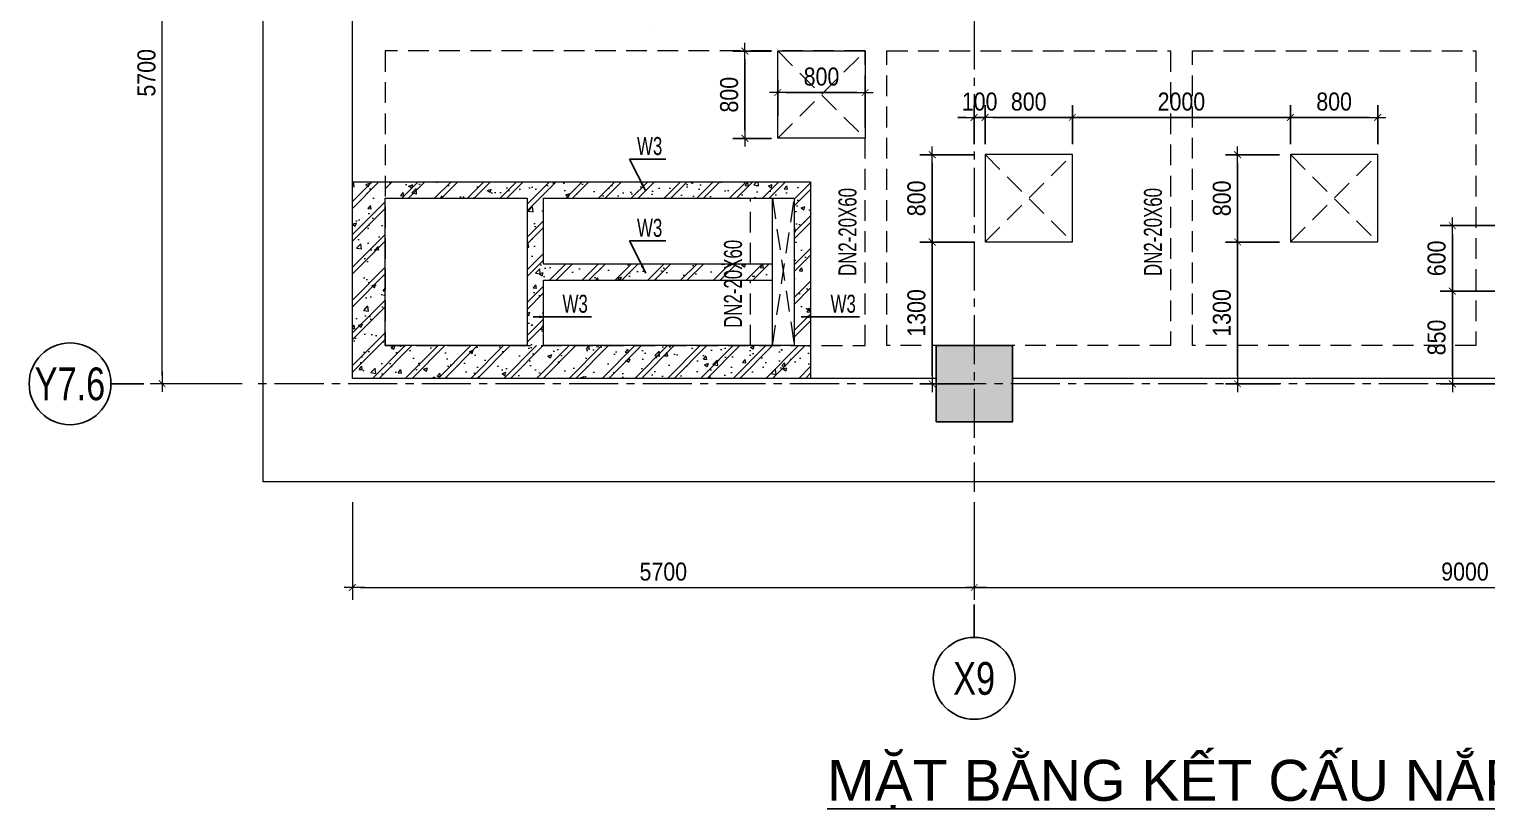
# Model space of a CAD drawing. Extents: x 512210 to 544733856, y -92216 to 2317910607.
# Drawn here: x 539499 to 552863, y -73381 to -66227 of the extents above; entities that cross this region are included whole.
import ezdxf
from ezdxf.enums import TextEntityAlignment as Align

# ---------------------------------------------------------------- set-up
doc = ezdxf.new("R2010")
doc.units = 0
doc.header["$LTSCALE"] = 300
doc.header["$MEASUREMENT"] = 0
for name, pattern in [('CENTER2', [1.125, 0.75, -0.125, 0.125, -0.125]), ('DASHED', [19.05, 12.7, -6.35]), ('HIDDEN', [0.375, 0.25, -0.125]), ('HIDDEN2', [4.7625, 3.175, -1.5875])]:
    doc.linetypes.add(name, pattern=pattern)
doc.layers.get('0').update_dxf_attribs({"linetype": 'CONTINUOUS'})
doc.layers.get('DEFPOINTS').update_dxf_attribs({"linetype": 'CONTINUOUS'})
for name, color, linetype, lineweight in [('00-TT.Dim', 8, 'CONTINUOUS', 13), ('NDC_S_AXIS', 5, 'CENTER2', 15), ('NDC_S_BEAM', 3, 'HIDDEN2', 20), ('NDC_S_DIM', 1, 'CONTINUOUS', 15), ('NDC_S_HATCH COLUMN AND WALL', 251, 'CONTINUOUS', 13), ('NDC_S_HATCH MATERIAL', 8, 'CONTINUOUS', 13), ('NDC_S_OPENING2', 9, 'DASHED', 13), ('NDC_S_SLAB', 2, 'CONTINUOUS', 18)]:
    doc.layers.add(name, color=color, linetype=linetype, lineweight=lineweight)
doc.layers.add('A-SYM', color=7, linetype='CONTINUOUS')
doc.layers.add('X-COL-B3$0$A-COL', color=2, linetype='CONTINUOUS')
doc.styles.add('02. TT-ArialS', font='3t-unicode.shx', dxfattribs={"width": 0.7})
doc.styles.add('Heerim', font='', dxfattribs={"width": 0.8})
doc.styles.add('NDC_ARIAL', font='arial.ttf', dxfattribs={"width": 0.85})
doc.styles.get("Standard").update_dxf_attribs({"font": 'arial.ttf'})
doc.styles.get('Heerim').set_extended_font_data('Dotum')
doc.dimstyles.new('NDC_1-75', dxfattribs={"dimscale": 75, "dimtxt": 2.2, "dimasz": 1, "dimexe": 1.5, "dimexo": 0, "dimgap": 0.8, "dimtad": 1, "dimdec": 0, "dimdsep": 46, "dimtxsty": 'NDC_ARIAL', "dimblk": 'DIMMARK', "dimcen": 49999.938995, "dimdle": 1.5, "dimclrd": 1, "dimclre": 1, "dimclrt": 3, "dimadec": 0, "dimazin": 0, "dimtfac": 1, "dimtdec": 0, "dimtix": 1, "dimtmove": 1, "dimatfit": 3, "dimfxl": 1, "dimarcsym": 0})

# ---------------------------------------------------------------- blocks, each defined once
blk = doc.blocks.new('*U1')
for q in [(0, 0), (0, 2)]:
    blk.add_line((0, 4), q)
blk.add_circle((0, 9), 5)
at = {"style": 'Heerim', "width": 0.8}
blk.add_attdef('NO', text='', height=4, dxfattribs=at).set_placement((-0.01, 9.02), align=Align.MIDDLE_CENTER)
blk = doc.blocks.new('DIMMARK')
at = {"layer": 'NDC_S_DIM', "color": 1}
blk.add_line((-1.5, 0), (1, 0), dxfattribs=at)
at = {"layer": 'NDC_S_DIM', "color": 2, "const_width": 0.1}
blk.add_lwpolyline([(-0.42, -0.42), (0.42, 0.42)], dxfattribs=at)
blk = doc.blocks.new('*D274')
at = {"layer": 'DEFPOINTS', "color": 0, "transparency": 16777216}
for p in [(845, 5700), (1578, 5700), (1578, 0)]:
    blk.add_point(p, dxfattribs=at)
at = {"layer": 'NDC_S_DIM', "color": 1, "lineweight": -2, "transparency": 16777216}
for p, q in [((1578, 5700), (733, 5700)), ((845, 75), (845, 5625)), ((1578, 0), (733, 0))]:
    blk.add_line(p, q, dxfattribs=at)
at = {"layer": 'NDC_S_DIM', "color": 1, "lineweight": -2, "transparency": 16777216, "xscale": 75, "yscale": 75, "zscale": 75}
for p, rotation in [((845, 5700), 90), ((845, 0), 270)]:
    blk.add_blockref('DIMMARK', p, dxfattribs=dict(at, rotation=rotation))
at = {"layer": 'NDC_S_DIM', "color": 3, "transparency": 16777216, "insert": (701, 2850), "char_height": 165, "attachment_point": 5, "rotation": 90, "style": 'NDC_ARIAL'}
blk.add_mtext('5700', dxfattribs=at)
blk = doc.blocks.new('*D395')
at = {"layer": 'DEFPOINTS', "color": 0, "transparency": 16777216}
for p in [(8289, -1085), (17289, -1085), (17289, -1866)]:
    blk.add_point(p, dxfattribs=at)
at = {"layer": 'NDC_S_DIM', "color": 1, "lineweight": -2, "transparency": 16777216}
for p, q in [((8289, -1085), (8289, -1979)), ((17289, -1085), (17289, -1979)), ((8364, -1866), (17214, -1866))]:
    blk.add_line(p, q, dxfattribs=at)
at = {"layer": 'NDC_S_DIM', "color": 1, "lineweight": -2, "transparency": 16777216, "xscale": 75, "yscale": 75, "zscale": 75, "rotation": 180}
blk.add_blockref('DIMMARK', (8289, -1866), dxfattribs=at)
at = {"layer": 'NDC_S_DIM', "color": 1, "lineweight": -2, "transparency": 16777216, "xscale": 75, "yscale": 75, "zscale": 75}
blk.add_blockref('DIMMARK', (17289, -1866), dxfattribs=at)
at = {"layer": 'NDC_S_DIM', "color": 3, "transparency": 16777216, "insert": (12789, -1722), "char_height": 165, "attachment_point": 5, "style": 'NDC_ARIAL'}
blk.add_mtext('9000', dxfattribs=at)
blk = doc.blocks.new('*D392')
at = {"layer": 'DEFPOINTS', "color": 0, "transparency": 16777216}
for p in [(2589, -1085), (8289, -1085), (8289, -1866)]:
    blk.add_point(p, dxfattribs=at)
at = {"layer": 'NDC_S_DIM', "color": 1, "lineweight": -2, "transparency": 16777216}
for p, q in [((2589, -1085), (2589, -1979)), ((8289, -1085), (8289, -1979)), ((2664, -1866), (8214, -1866))]:
    blk.add_line(p, q, dxfattribs=at)
at = {"layer": 'NDC_S_DIM', "color": 1, "lineweight": -2, "transparency": 16777216, "xscale": 75, "yscale": 75, "zscale": 75, "rotation": 180}
blk.add_blockref('DIMMARK', (2589, -1866), dxfattribs=at)
at = {"layer": 'NDC_S_DIM', "color": 1, "lineweight": -2, "transparency": 16777216, "xscale": 75, "yscale": 75, "zscale": 75}
blk.add_blockref('DIMMARK', (8289, -1866), dxfattribs=at)
at = {"layer": 'NDC_S_DIM', "color": 3, "transparency": 16777216, "insert": (5439, -1722), "char_height": 165, "attachment_point": 5, "style": 'NDC_ARIAL'}
blk.add_mtext('5700', dxfattribs=at)
blk = doc.blocks.new('*D310')
at = {"layer": 'DEFPOINTS', "color": 0, "transparency": 16777216}
for p in [(546305, -66427), (546061, -67227), (546305, -67227)]:
    blk.add_point(p, dxfattribs=at)
at = {"layer": 'NDC_S_DIM', "color": 1, "lineweight": -2, "transparency": 16777216}
for p, q in [((546305, -66427), (545949, -66427)), ((546061, -66502), (546061, -67152)), ((546305, -67227), (545949, -67227))]:
    blk.add_line(p, q, dxfattribs=at)
at = {"layer": 'NDC_S_DIM', "color": 1, "lineweight": -2, "transparency": 16777216, "xscale": 75, "yscale": 75, "zscale": 75}
for p, rotation in [((546061, -66427), 90), ((546061, -67227), 270)]:
    blk.add_blockref('DIMMARK', p, dxfattribs=dict(at, rotation=rotation))
at = {"layer": 'NDC_S_DIM', "color": 3, "transparency": 16777216, "insert": (545917, -66827), "char_height": 165, "attachment_point": 5, "rotation": 90, "style": 'NDC_ARIAL'}
blk.add_mtext('800', dxfattribs=at)
blk = doc.blocks.new('*D311')
at = {"layer": 'DEFPOINTS', "color": 0, "transparency": 16777216}
for p in [(547163, -66807), (546363, -67025), (547163, -67025)]:
    blk.add_point(p, dxfattribs=at)
at = {"layer": 'NDC_S_DIM', "color": 1, "lineweight": -2, "transparency": 16777216}
for p, q in [((546363, -67025), (546363, -66694)), ((546438, -66807), (547088, -66807)), ((547163, -67025), (547163, -66694))]:
    blk.add_line(p, q, dxfattribs=at)
at = {"layer": 'NDC_S_DIM', "color": 1, "lineweight": -2, "transparency": 16777216, "xscale": 75, "yscale": 75, "zscale": 75, "rotation": 180}
blk.add_blockref('DIMMARK', (546363, -66807), dxfattribs=at)
at = {"layer": 'NDC_S_DIM', "color": 1, "lineweight": -2, "transparency": 16777216, "xscale": 75, "yscale": 75, "zscale": 75}
blk.add_blockref('DIMMARK', (547163, -66807), dxfattribs=at)
at = {"layer": 'NDC_S_DIM', "color": 3, "transparency": 16777216, "insert": (546763, -66662), "char_height": 165, "attachment_point": 5, "style": 'NDC_ARIAL'}
blk.add_mtext('800', dxfattribs=at)
blk = doc.blocks.new('*D312')
at = {"layer": 'DEFPOINTS', "color": 0, "transparency": 16777216}
for p in [(549063, -67035), (548263, -67280), (549063, -67280)]:
    blk.add_point(p, dxfattribs=at)
at = {"layer": 'NDC_S_DIM', "color": 1, "lineweight": -2, "transparency": 16777216}
for p, q in [((548263, -67280), (548263, -66923)), ((549063, -67280), (549063, -66923)), ((548338, -67035), (548988, -67035))]:
    blk.add_line(p, q, dxfattribs=at)
at = {"layer": 'NDC_S_DIM', "color": 1, "lineweight": -2, "transparency": 16777216, "xscale": 75, "yscale": 75, "zscale": 75, "rotation": 180}
blk.add_blockref('DIMMARK', (548263, -67035), dxfattribs=at)
at = {"layer": 'NDC_S_DIM', "color": 1, "lineweight": -2, "transparency": 16777216, "xscale": 75, "yscale": 75, "zscale": 75}
blk.add_blockref('DIMMARK', (549063, -67035), dxfattribs=at)
at = {"layer": 'NDC_S_DIM', "color": 3, "transparency": 16777216, "insert": (548663, -66891), "char_height": 165, "attachment_point": 5, "style": 'NDC_ARIAL'}
blk.add_mtext('800', dxfattribs=at)
blk = doc.blocks.new('*D313')
at = {"layer": 'DEFPOINTS', "color": 0, "transparency": 16777216}
for p in [(548163, -67035), (548163, -67280), (548263, -67280)]:
    blk.add_point(p, dxfattribs=at)
at = {"layer": 'NDC_S_DIM', "color": 1, "lineweight": -2, "transparency": 16777216}
for p, q in [((548163, -67280), (548163, -66923)), ((548263, -67280), (548263, -66923)), ((548088, -67035), (548013, -67035)), ((548263, -67035), (548163, -67035)), ((548338, -67035), (548413, -67035))]:
    blk.add_line(p, q, dxfattribs=at)
at = {"layer": 'NDC_S_DIM', "color": 1, "lineweight": -2, "transparency": 16777216, "xscale": 75, "yscale": 75, "zscale": 75}
blk.add_blockref('DIMMARK', (548163, -67035), dxfattribs=at)
at = {"layer": 'NDC_S_DIM', "color": 1, "lineweight": -2, "transparency": 16777216, "xscale": 75, "yscale": 75, "zscale": 75, "rotation": 180}
blk.add_blockref('DIMMARK', (548263, -67035), dxfattribs=at)
at = {"layer": 'NDC_S_DIM', "color": 3, "transparency": 16777216, "insert": (548213, -66891), "char_height": 165, "attachment_point": 5, "style": 'NDC_ARIAL'}
blk.add_mtext('100', dxfattribs=at)
blk = doc.blocks.new('*D314')
at = {"layer": 'DEFPOINTS', "color": 0, "transparency": 16777216}
for p in [(547778, -68177), (548163, -68177), (548163, -69477)]:
    blk.add_point(p, dxfattribs=at)
at = {"layer": 'NDC_S_DIM', "color": 1, "lineweight": -2, "transparency": 16777216}
for p, q in [((548163, -68177), (547666, -68177)), ((547778, -69402), (547778, -68252)), ((548163, -69477), (547666, -69477))]:
    blk.add_line(p, q, dxfattribs=at)
at = {"layer": 'NDC_S_DIM', "color": 1, "lineweight": -2, "transparency": 16777216, "xscale": 75, "yscale": 75, "zscale": 75}
for p, rotation in [((547778, -68177), 90), ((547778, -69477), 270)]:
    blk.add_blockref('DIMMARK', p, dxfattribs=dict(at, rotation=rotation))
at = {"layer": 'NDC_S_DIM', "color": 3, "transparency": 16777216, "insert": (547634, -68827), "char_height": 165, "attachment_point": 5, "rotation": 90, "style": 'NDC_ARIAL'}
blk.add_mtext('1300', dxfattribs=at)
blk = doc.blocks.new('*D315')
at = {"layer": 'DEFPOINTS', "color": 0, "transparency": 16777216}
for p in [(547778, -67377), (548163, -67377), (548163, -68177)]:
    blk.add_point(p, dxfattribs=at)
at = {"layer": 'NDC_S_DIM', "color": 1, "lineweight": -2, "transparency": 16777216}
for p, q in [((548163, -67377), (547666, -67377)), ((547778, -68102), (547778, -67452)), ((548163, -68177), (547666, -68177))]:
    blk.add_line(p, q, dxfattribs=at)
at = {"layer": 'NDC_S_DIM', "color": 1, "lineweight": -2, "transparency": 16777216, "xscale": 75, "yscale": 75, "zscale": 75}
for p, rotation in [((547778, -67377), 90), ((547778, -68177), 270)]:
    blk.add_blockref('DIMMARK', p, dxfattribs=dict(at, rotation=rotation))
at = {"layer": 'NDC_S_DIM', "color": 3, "transparency": 16777216, "insert": (547634, -67777), "char_height": 165, "attachment_point": 5, "rotation": 90, "style": 'NDC_ARIAL'}
blk.add_mtext('800', dxfattribs=at)
blk = doc.blocks.new('*D316')
at = {"layer": 'DEFPOINTS', "color": 0, "transparency": 16777216}
for p in [(551063, -67035), (549063, -67280), (551063, -67280)]:
    blk.add_point(p, dxfattribs=at)
at = {"layer": 'NDC_S_DIM', "color": 1, "lineweight": -2, "transparency": 16777216}
for p, q in [((549063, -67280), (549063, -66923)), ((551063, -67280), (551063, -66923)), ((549138, -67035), (550988, -67035))]:
    blk.add_line(p, q, dxfattribs=at)
at = {"layer": 'NDC_S_DIM', "color": 1, "lineweight": -2, "transparency": 16777216, "xscale": 75, "yscale": 75, "zscale": 75, "rotation": 180}
blk.add_blockref('DIMMARK', (549063, -67035), dxfattribs=at)
at = {"layer": 'NDC_S_DIM', "color": 1, "lineweight": -2, "transparency": 16777216, "xscale": 75, "yscale": 75, "zscale": 75}
blk.add_blockref('DIMMARK', (551063, -67035), dxfattribs=at)
at = {"layer": 'NDC_S_DIM', "color": 3, "transparency": 16777216, "insert": (550063, -66891), "char_height": 165, "attachment_point": 5, "style": 'NDC_ARIAL'}
blk.add_mtext('2000', dxfattribs=at)
blk = doc.blocks.new('*D317')
at = {"layer": 'DEFPOINTS', "color": 0, "transparency": 16777216}
for p in [(551863, -67035), (551063, -67280), (551863, -67280)]:
    blk.add_point(p, dxfattribs=at)
at = {"layer": 'NDC_S_DIM', "color": 1, "lineweight": -2, "transparency": 16777216}
for p, q in [((551063, -67280), (551063, -66923)), ((551863, -67280), (551863, -66923)), ((551138, -67035), (551788, -67035))]:
    blk.add_line(p, q, dxfattribs=at)
at = {"layer": 'NDC_S_DIM', "color": 1, "lineweight": -2, "transparency": 16777216, "xscale": 75, "yscale": 75, "zscale": 75, "rotation": 180}
blk.add_blockref('DIMMARK', (551063, -67035), dxfattribs=at)
at = {"layer": 'NDC_S_DIM', "color": 1, "lineweight": -2, "transparency": 16777216, "xscale": 75, "yscale": 75, "zscale": 75}
blk.add_blockref('DIMMARK', (551863, -67035), dxfattribs=at)
at = {"layer": 'NDC_S_DIM', "color": 3, "transparency": 16777216, "insert": (551463, -66891), "char_height": 165, "attachment_point": 5, "style": 'NDC_ARIAL'}
blk.add_mtext('800', dxfattribs=at)
blk = doc.blocks.new('*D318')
at = {"layer": 'DEFPOINTS', "color": 0, "transparency": 16777216}
for p in [(550578, -68177), (550963, -68177), (550963, -69477)]:
    blk.add_point(p, dxfattribs=at)
at = {"layer": 'NDC_S_DIM', "color": 1, "lineweight": -2, "transparency": 16777216}
for p, q in [((550963, -68177), (550466, -68177)), ((550578, -69402), (550578, -68252)), ((550963, -69477), (550466, -69477))]:
    blk.add_line(p, q, dxfattribs=at)
at = {"layer": 'NDC_S_DIM', "color": 1, "lineweight": -2, "transparency": 16777216, "xscale": 75, "yscale": 75, "zscale": 75}
for p, rotation in [((550578, -68177), 90), ((550578, -69477), 270)]:
    blk.add_blockref('DIMMARK', p, dxfattribs=dict(at, rotation=rotation))
at = {"layer": 'NDC_S_DIM', "color": 3, "transparency": 16777216, "insert": (550434, -68827), "char_height": 165, "attachment_point": 5, "rotation": 90, "style": 'NDC_ARIAL'}
blk.add_mtext('1300', dxfattribs=at)
blk = doc.blocks.new('*D319')
at = {"layer": 'DEFPOINTS', "color": 0, "transparency": 16777216}
for p in [(550578, -67377), (550963, -67377), (550963, -68177)]:
    blk.add_point(p, dxfattribs=at)
at = {"layer": 'NDC_S_DIM', "color": 1, "lineweight": -2, "transparency": 16777216}
for p, q in [((550963, -67377), (550466, -67377)), ((550578, -68102), (550578, -67452)), ((550963, -68177), (550466, -68177))]:
    blk.add_line(p, q, dxfattribs=at)
at = {"layer": 'NDC_S_DIM', "color": 1, "lineweight": -2, "transparency": 16777216, "xscale": 75, "yscale": 75, "zscale": 75}
for p, rotation in [((550578, -67377), 90), ((550578, -68177), 270)]:
    blk.add_blockref('DIMMARK', p, dxfattribs=dict(at, rotation=rotation))
at = {"layer": 'NDC_S_DIM', "color": 3, "transparency": 16777216, "insert": (550434, -67777), "char_height": 165, "attachment_point": 5, "rotation": 90, "style": 'NDC_ARIAL'}
blk.add_mtext('800', dxfattribs=at)
blk = doc.blocks.new('*D326')
at = {"layer": 'DEFPOINTS', "color": 0, "transparency": 16777216}
for p in [(552547, -68627), (553168, -68627), (553168, -69477)]:
    blk.add_point(p, dxfattribs=at)
at = {"layer": 'NDC_S_DIM', "color": 1, "lineweight": -2, "transparency": 16777216}
for p, q in [((553168, -68627), (552434, -68627)), ((552547, -69402), (552547, -68702)), ((553168, -69477), (552434, -69477))]:
    blk.add_line(p, q, dxfattribs=at)
at = {"layer": 'NDC_S_DIM', "color": 1, "lineweight": -2, "transparency": 16777216, "xscale": 75, "yscale": 75, "zscale": 75}
for p, rotation in [((552547, -68627), 90), ((552547, -69477), 270)]:
    blk.add_blockref('DIMMARK', p, dxfattribs=dict(at, rotation=rotation))
at = {"layer": 'NDC_S_DIM', "color": 3, "transparency": 16777216, "insert": (552403, -69052), "char_height": 165, "attachment_point": 5, "rotation": 90, "style": 'NDC_ARIAL'}
blk.add_mtext('850', dxfattribs=at)
blk = doc.blocks.new('*D327')
at = {"layer": 'DEFPOINTS', "color": 0, "transparency": 16777216}
for p in [(552547, -68027), (553168, -68027), (553168, -68627)]:
    blk.add_point(p, dxfattribs=at)
at = {"layer": 'NDC_S_DIM', "color": 1, "lineweight": -2, "transparency": 16777216}
for p, q in [((553168, -68027), (552434, -68027)), ((552547, -68552), (552547, -68102)), ((553168, -68627), (552434, -68627))]:
    blk.add_line(p, q, dxfattribs=at)
at = {"layer": 'NDC_S_DIM', "color": 1, "lineweight": -2, "transparency": 16777216, "xscale": 75, "yscale": 75, "zscale": 75}
for p, rotation in [((552547, -68027), 90), ((552547, -68627), 270)]:
    blk.add_blockref('DIMMARK', p, dxfattribs=dict(at, rotation=rotation))
at = {"layer": 'NDC_S_DIM', "color": 3, "transparency": 16777216, "insert": (552403, -68327), "char_height": 165, "attachment_point": 5, "rotation": 90, "style": 'NDC_ARIAL'}
blk.add_mtext('600', dxfattribs=at)
blk = doc.blocks.new('nap be khoi van phong')
at = {"layer": 'NDC_S_HATCH COLUMN AND WALL'}
blk.add_hatch(color=256, dxfattribs=at).paths.add_polyline_path([(8639.4, 350), (7939.4, 350), (7939.4, -350), (8639.4, -350)])
at = {"layer": 'NDC_S_HATCH MATERIAL'}
h = blk.add_hatch(dxfattribs=at)
h.set_pattern_fill('BT-01', color=256, scale=50, style=0, pattern_type=2)
h.set_pattern_definition([(50, (-540905.4, 69476.55), (358.63009, -31.37607), [37.5, -412.5]), (355, (-540905.4, 69476.55), (-69.37567, 376.09607), [30, -330]), (100.4514, (-540875.5, 69473.93), (289.2547, 344.71977), [31.8701, -350.57106]), (46.1842, (-540905.4, 69576.55), (533.62052, -82.7595), [56.25, -618.75]), (96.6356, (-540860.9, 69569.65), (467.33135, 487.05894), [47.80514, -525.8565]), (351.1842, (-540905.4, 69576.55), (467.331, 487.0593), [45, -495]), (21, (-540855.4, 69551.55), (298.45353, -201.30945), [37.5, -412.5]), (326, (-540855.4, 69551.55), (121.65767, 362.57502), [30, -330]), (71.4514, (-540830.5, 69534.77), (420.11131, 161.26525), [31.8701, -350.57106]), (37.5, (-540905.39, 69476.55), (6.079928, 166.446927), [0, -326, 0, -335, 0, -331.25]), (7.5, (-540905.39, 69476.55), (131.53477, 197.205856), [0, -191, 0, -318.5, 0, -126.25]), (327.5, (-541016.89, 69476.55), (266.911218, -11.277436), [0, -125, 0, -390, 0, -517.5]), (317.5, (-541066.89, 69476.55), (291.59308, 50.05249), [0, -162.5, 0, -259, 0, -367.5]), (45, (-540905.39, 69476.55), (-150.26019, 150.26019), []), (45, (-540905.39, 69537.8), (-150.26019, 150.26019), [])])
h.paths.add_polyline_path([(2889.4, 1700), (2889.4, 1850), (2589.4, 1850), (2589.4, 50), (6789.4, 50), (6789.4, 350), (2889.4, 350)])
h = blk.add_hatch(dxfattribs=at)
h.set_pattern_fill('BT-01', color=256, scale=50, style=0, pattern_type=2)
h.set_pattern_definition([(50, (-386513.64, 139000.07), (358.6301, -31.37607), [37.5, -412.5]), (355, (-386513.64, 139000.07), (-69.37567, 376.09607), [30, -330]), (100.4514, (-386483.75, 138997.46), (289.2547, 344.71977), [31.8701, -350.57106]), (46.1842, (-386513.64, 139100.07), (533.62052, -82.7595), [56.25, -618.75]), (96.6356, (-386469.17, 139093.2), (467.33135, 487.05894), [47.80514, -525.8565]), (351.1842, (-386513.64, 139100.1), (467.331, 487.0593), [45, -495]), (21, (-386463.64, 139075.07), (298.45353, -201.30945), [37.5, -412.5]), (326, (-386463.64, 139075.07), (121.65767, 362.57502), [30, -330]), (71.4514, (-386438.76, 139058.3), (420.1113, 161.26525), [31.8701, -350.57106]), (37.5, (-386513.64, 139000.07), (6.079928, 166.446927), [0, -326, 0, -335, 0, -331.25]), (7.5, (-386513.64, 139000.07), (131.53477, 197.205856), [0, -191, 0, -318.5, 0, -126.25]), (327.5, (-386625.14, 139000.07), (266.91122, -11.277436), [0, -125, 0, -390, 0, -517.5]), (317.5, (-386675.14, 139000.07), (291.59308, 50.05249), [0, -162.5, 0, -259, 0, -367.5]), (45, (-386513.64, 139000.07), (-150.26019, 150.26019), []), (45, (-386513.64, 139061.32), (-150.26019, 150.26019), [])])
h.paths.add_polyline_path([(6789.4, 1850), (2889.4, 1850), (2889.4, 1700), (4189.4, 1700), (4189.4, 350), (4339.4, 350), (4339.4, 950), (6439.4, 950), (6439.4, 1100), (4339.4, 1100), (4339.4, 1700), (6639.4, 1700), (6639.4, 350), (6789.4, 350)])
at = {"layer": 'NDC_S_AXIS', "ltscale": 2}
blk.add_line((8289.4, 19530.3), (8289.4, -990.9), dxfattribs=at)
blk.add_lwpolyline([(23925.5, 0), (1708.3, 0)], dxfattribs=at)
at = {"layer": 'NDC_S_BEAM', "ltscale": 0.2}
for points in [[(2889.4, 3050), (2889.4, 350), (7289.4, 350), (7289.4, 3050), (7289.4, 3050), (2889.4, 3050)], [(7489.4, 3050), (10089.4, 3050), (10089.4, 350), (7489.4, 350)], [(10289.4, 3050), (12889.4, 3050), (12889.4, 350), (10289.4, 350)]]:
    blk.add_lwpolyline(points, close=True, dxfattribs=at)
for points in [[(6239.4, 1100), (6239.4, 1700)], [(6239.4, 350), (6239.4, 950)]]:
    blk.add_lwpolyline(points, dxfattribs=at)
at = {"layer": 'NDC_S_DIM', "color": 250}
blk.add_lwpolyline([(1770.1, 19117.7), (23739.4, 19117.7), (23739.4, -898.1), (1770.1, -898.1)], close=True, dxfattribs=at)
at = {"layer": 'NDC_S_OPENING2', "ltscale": 0.05}
for points in [[(6489.4, 3050), (7289.4, 2250)], [(6489.4, 2250), (7289.4, 3050)], [(8389.4, 2100), (9189.4, 1300)], [(8389.4, 1300), (9189.4, 2100)], [(11189.4, 2100), (11989.4, 1300)], [(11189.4, 1300), (11989.4, 2100)], [(6439.4, 350), (6639.4, 1700)], [(6439.4, 1700), (6639.4, 350)]]:
    blk.add_lwpolyline(points, dxfattribs=at)
at = {"layer": 'NDC_S_SLAB'}
for p, q in [((2589.4, 50), (2589.4, 17900)), ((5339.4, 3250), (5339.4, 3250)), ((7939.4, 50), (2589.4, 50)), ((18439.4, 50), (8639.4, 50))]:
    blk.add_line(p, q, dxfattribs=at)
for points in [[(6489.4, 3050), (7289.4, 3050), (7289.4, 2250), (6489.4, 2250)], [(8389.4, 1300), (9189.4, 1300), (9189.4, 2100), (8389.4, 2100)], [(11189.4, 1300), (11989.4, 1300), (11989.4, 2100), (11189.4, 2100)], [(2889.4, 1700), (4189.4, 1700), (4189.4, 350), (2889.4, 350)], [(6439.4, 1700), (6639.4, 1700), (6639.4, 350), (6439.4, 350)]]:
    blk.add_lwpolyline(points, close=True, dxfattribs=at)
for points in [[(2589.4, 1850), (6789.4, 1850), (6789.4, 50)], [(4339.4, 1100), (4339.4, 1700), (6639.4, 1700), (6639.4, 350), (4339.4, 350), (4339.4, 950)], [(4339.4, 1100), (6439.4, 1100)], [(4339.4, 950), (6439.4, 950)]]:
    blk.add_lwpolyline(points, dxfattribs=at)
at = {"layer": 'X-COL-B3$0$A-COL'}
blk.add_lwpolyline([(7939.4, -350), (8639.4, -350), (8639.4, 350), (7939.4, 350)], close=True, dxfattribs=at)
at = {"layer": 'A-SYM'}
ref = blk.add_blockref('*U1', (675, 0), dxfattribs=dict(at, xscale=75.00000000000094, yscale=75.00000000000094, zscale=75.00000000000094, rotation=90))
ref.add_attrib('NO', 'Y7.6', dxfattribs={"layer": '0', "height": 300, "style": 'Heerim', "width": 0.8}).set_placement((-1.3, -0.5), align=Align.MIDDLE_CENTER)
ref = blk.add_blockref('*U1', (8289.4, -2023.8), dxfattribs=dict(at, xscale=-75, yscale=75, zscale=75, rotation=180))
ref.add_attrib('NO', 'X9', dxfattribs={"layer": '0', "height": 300, "style": 'Heerim', "width": 0.8}).set_placement((8289, -2699.7), align=Align.MIDDLE_CENTER)
at = {"layer": 'NDC_S_DIM'}
dim = blk.add_linear_dim(base=(845.4, 5700), p1=(1577.7, 0), p2=(1577.7, 5700), angle=90, dimstyle='NDC_1-75', dxfattribs=at)
dim.commit()
dim.dimension.update_dxf_attribs({"geometry": '*D274', "text_midpoint": (701.2, 2850)})
for base, p1, p2, picture, middle in [((8289.4, -1866.3), (2589.4, -1085.4), (8289.4, -1085.4), '*D392', (5439.4, -1722.1)), ((17289.4, -1866.3), (8289.4, -1085.4), (17289.4, -1085.4), '*D395', (12789.4, -1722.1))]:
    dim = blk.add_linear_dim(base=base, p1=p1, p2=p2, dimstyle='NDC_1-75', dxfattribs=at)
    dim.commit()
    dim.dimension.update_dxf_attribs({"geometry": picture, "text_midpoint": middle})

msp = doc.modelspace()

# ---------------------------------------------------------------- block references
at = {"layer": 'NDC_S_DIM'}
msp.add_blockref('nap be khoi van phong', (539873.9, -69476.5), dxfattribs=at)

# ---------------------------------------------------------------- texts
at = {"linetype": 'HIDDEN'}
msp.add_text('%%UMẶT BẰNG KẾT CẤU NẮP BỂ KHỐI VĂN PHÒNG', height=375, dxfattribs=at).set_placement((546814.2, -73297.9))
at = {"layer": '00-TT.Dim', "color": 90, "style": '02. TT-ArialS', "width": 0.7}
for p in [(545071.9, -67379.6), (545071.9, -68129.6), (544389.2, -68825.5), (546846.5, -68825.5)]:
    msp.add_text('W3', height=165, dxfattribs=at).set_placement(p)
for p in [(547084.1, -68488.9), (549884.1, -68488.9), (546034.1, -68964)]:
    msp.add_text('DN2-20X60', height=165, rotation=90, dxfattribs=at).set_placement(p)

# ---------------------------------------------------------------- dimensions: what is measured, and where the dimension line sits
at = {"layer": 'NDC_S_DIM'}
for base, p1, p2, picture, middle in [((546061.2, -67226.5), (546305.2, -66426.5), (546305.2, -67226.5), '*D310', (545917, -66826.5)), ((547778, -67376.5), (548163.3, -68176.5), (548163.3, -67376.5), '*D315', (547633.8, -67776.5)), ((550578, -67376.5), (550963.3, -68176.5), (550963.3, -67376.5), '*D319', (550433.8, -67776.5)), ((552546.9, -68026.5), (553167.8, -68626.5), (553167.8, -68026.5), '*D327', (552402.6, -68326.5)), ((547778, -68176.5), (548163.3, -69476.5), (548163.3, -68176.5), '*D314', (547633.7, -68826.5)), ((550578, -68176.5), (550963.3, -69476.5), (550963.3, -68176.5), '*D318', (550433.7, -68826.5)), ((552546.9, -68626.5), (553167.8, -69476.5), (553167.8, -68626.5), '*D326', (552402.6, -69051.5))]:
    dim = msp.add_linear_dim(base=base, p1=p1, p2=p2, angle=90, dimstyle='NDC_1-75', dxfattribs=at)
    dim.commit()
    dim.dimension.update_dxf_attribs({"geometry": picture, "text_midpoint": middle})
for base, p1, p2, picture, middle in [((547163.3, -66806.7), (546363.3, -67024.6), (547163.3, -67024.6), '*D311', (546763.3, -66662.4)), ((548163.3, -67035.2), (548263.3, -67279.9), (548163.3, -67279.9), '*D313', (548213.3, -66891)), ((549063.3, -67035.2), (548263.3, -67279.9), (549063.3, -67279.9), '*D312', (548663.3, -66891)), ((551063.3, -67035.2), (549063.3, -67279.9), (551063.3, -67279.9), '*D316', (550063.3, -66891)), ((551863.3, -67035.2), (551063.3, -67279.9), (551863.3, -67279.9), '*D317', (551463.3, -66891))]:
    dim = msp.add_linear_dim(base=base, p1=p1, p2=p2, dimstyle='NDC_1-75', dxfattribs=at)
    dim.commit()
    dim.dimension.update_dxf_attribs({"geometry": picture, "text_midpoint": middle})

# ---------------------------------------------------------------- leaders
for points in [[(545151.7, -67711.3), (545003.3, -67417.1), (545336.6, -67417.1)], [(545151.7, -68461.3), (545003.3, -68167.1), (545336.6, -68167.1)], [(544118.3, -68862.9), (544320.5, -68862.9), (544653.8, -68862.9)], [(546575.6, -68862.9), (546777.8, -68862.9), (547111.1, -68862.9)]]:
    msp.add_leader(points, dimstyle='NDC_1-75', dxfattribs=at)

doc.saveas('drawing.dxf')
